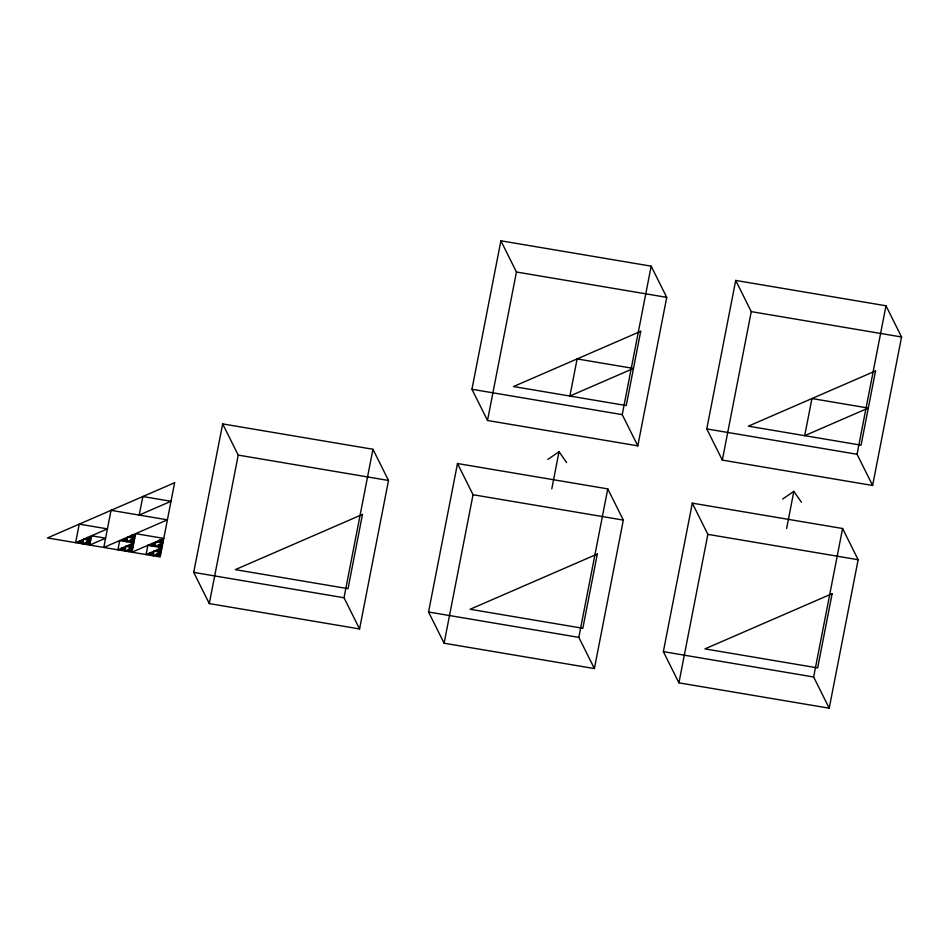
<?xml version="1.0" encoding="UTF-8"?>
<svg xmlns="http://www.w3.org/2000/svg" width="949" height="949" viewBox="0 0 949 949"><rect width="100%" height="100%" fill="white"/><g stroke="black" fill="none" stroke-linecap="round" stroke-linejoin="round"><path stroke-width="1.42" d="M193.726 572.389L222.659 423.906L372.945 449.268L388.509 480.467L359.576 628.95L209.29 603.588L193.726 572.389L344.012 597.751L359.576 628.95M209.29 603.588L238.223 455.105L222.659 423.906M344.012 597.751L372.945 449.268M428.545 612.01L457.489 463.527L607.763 488.889L623.327 520.088L594.394 668.571L444.108 643.22L428.545 612.01L578.831 637.372L594.394 668.571M471.95 389.28L500.894 240.797L651.168 266.159L666.732 297.357L637.799 445.852L487.513 420.49L471.95 389.28L622.236 414.642L637.799 445.852M444.108 643.22L473.041 494.726L457.489 463.527M487.513 420.49L516.446 272.007L500.894 240.797M551.796 488.854L559.032 451.724L566.624 462.59M578.831 637.372L607.763 488.889M622.236 414.642L651.168 266.159M663.363 651.643L692.307 503.148L842.593 528.51L858.145 559.72L829.212 708.203L678.926 682.841L663.363 651.643L813.649 676.993L829.212 708.203M706.768 428.912L735.712 280.43L885.998 305.78L901.55 336.99L872.617 485.473L722.331 460.111L706.768 428.912L857.054 454.274L872.617 485.473M678.926 682.841L707.859 534.358L692.307 503.148M722.331 460.111L751.264 311.628L735.712 280.43M786.626 528.474L793.85 491.357L801.442 502.223M813.649 676.993L842.593 528.51M857.054 454.274L885.998 305.78M547.834 459.423L559.032 451.724M782.652 499.044L793.85 491.357M516.446 272.007L666.732 297.357M751.264 311.628L901.55 336.99M238.223 455.105L388.509 480.467M473.041 494.726L623.327 520.088M707.859 534.358L858.145 559.72M79.242 524.133L75.623 542.698L107.427 528.89L79.242 524.133M79.597 540.966L79.147 543.291L83.121 541.571L79.597 540.966M83.571 539.246L82.67 543.884L90.618 540.432L83.571 539.246M86.644 542.164L86.193 544.477L90.167 542.757L86.644 542.164M87.557 537.514L87.094 539.839L91.068 538.119L87.557 537.514M91.531 535.794L89.716 545.07L105.612 538.166L91.531 535.794M111.045 510.325L103.809 547.454L167.392 519.838L111.045 510.325M119.704 540.55L117.901 549.827L133.797 542.923L119.704 540.55M121.875 548.107L121.413 550.42L125.398 548.7L121.875 548.107M123.678 538.818L123.228 541.144L127.202 539.412L123.678 538.818M125.849 546.375L124.936 551.013L132.884 547.561L125.849 546.375M127.652 537.098L126.751 541.737L134.699 538.285L127.652 537.098M128.91 549.293L128.459 551.606L132.433 549.886L128.91 549.293M129.823 544.655L129.372 546.968L133.346 545.248L129.823 544.655M130.725 540.017L130.274 542.33L134.248 540.61L130.725 540.017M131.626 535.366L131.176 537.692L135.149 535.96L131.626 535.366M135.6 533.646L131.982 552.211L163.786 538.403L135.6 533.646M142.836 496.529L139.218 515.082L171.01 501.274L142.836 496.529M147.878 545.307L146.075 554.584L161.971 547.68L147.878 545.307M150.049 552.864L149.598 555.177L153.572 553.457L150.049 552.864M151.852 543.575L151.401 545.9L155.375 544.168L151.852 543.575M154.023 551.132L153.121 555.77L161.069 552.318L154.023 551.132M155.826 541.855L154.924 546.494L162.872 543.042L155.826 541.855M157.095 554.05L156.644 556.363L160.618 554.643L157.095 554.05M157.997 549.412L157.546 551.725L161.52 550.005L157.997 549.412M158.898 544.762L158.447 547.087L162.421 545.355L158.898 544.762M159.812 540.123L159.349 542.448L163.323 540.716L159.812 540.123M174.628 482.721L160.167 556.956L47.45 537.941L174.628 482.721M362.482 514.417L348.022 588.665L235.305 569.637L362.482 514.417M577.122 358.924L569.886 396.041L633.481 368.437L577.122 358.924M597.312 554.038L582.84 628.285L470.123 609.27L597.312 554.038M640.705 331.308L626.245 405.555L513.528 386.54L640.705 331.308M811.941 398.544L804.705 435.674L868.299 408.058L811.941 398.544M832.131 593.671L817.658 667.906L704.941 648.891L832.131 593.671M875.536 370.94L861.063 445.176L748.346 426.16L875.536 370.94"/></g></svg>
